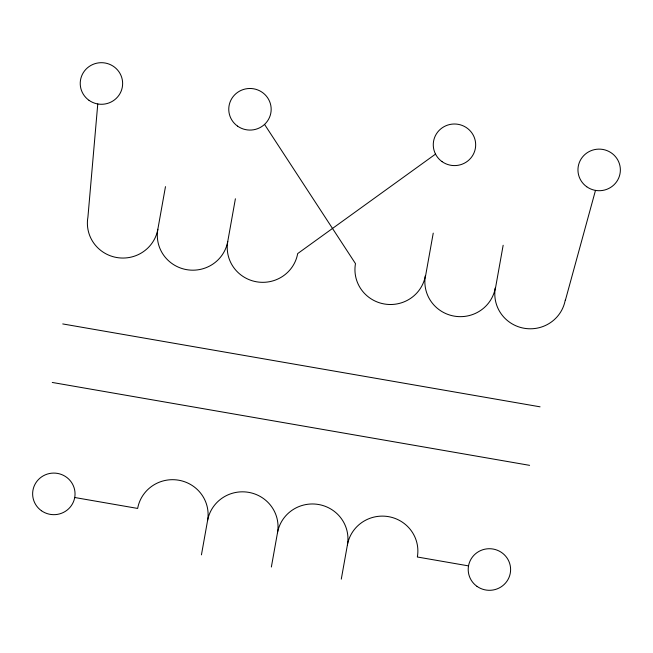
<?xml version="1.0" encoding="UTF-8"?>
<svg xmlns="http://www.w3.org/2000/svg" width="653" height="653" viewBox="0 0 653 653"><rect width="100%" height="100%" fill="white"/><g stroke="black" fill="none" stroke-linecap="round" stroke-linejoin="round"><path stroke-width="0.98" d="M97.77 103.966L87.918 217.155A35.499 34.821 2.1 0 0 116.732 257.519A35.499 34.821 2.1 0 0 157.838 229.301L165.478 186.627M157.838 229.301A35.499 34.821 2.1 0 0 186.66 269.656A35.499 34.821 2.1 0 0 227.758 241.439L235.398 198.773M201.434 554.862L207.572 520.572A35.499 34.821 2.1 0 1 248.679 492.354A35.499 34.821 2.1 0 1 277.501 532.717L271.362 567.008M341.282 579.146L347.42 544.855A35.499 34.821 2.1 0 1 388.519 516.645A35.499 34.821 2.1 0 1 417.34 557.001M425.593 275.795L433.233 233.129M495.513 287.94L503.153 245.267M565.441 300.078L595.487 190.398M435.527 154.1L297.678 253.584A35.499 34.821 2.1 0 1 256.58 281.802A35.499 34.821 2.1 0 1 227.758 241.439M62.737 323.937L540.064 406.827M52.264 382.454L529.591 465.344M74.728 497.504L137.652 508.434A35.499 34.821 2.1 0 1 178.759 480.216A35.499 34.821 2.1 0 1 207.572 520.572M417.92 557.099L468.519 565.89M264.547 124.405L355.477 263.624A35.499 34.821 2.1 0 0 384.299 303.98A35.499 34.821 2.1 0 0 425.397 275.762A35.499 34.821 2.1 0 0 454.219 316.125A35.499 34.821 2.1 0 0 495.325 287.908A35.499 34.821 2.1 0 0 524.147 328.263A35.499 34.821 2.1 0 0 565.245 300.045M277.501 532.717A35.499 34.821 2.1 0 1 318.599 504.5A35.499 34.821 2.1 0 1 347.42 544.855M442.048 161.634A21.206 20.798 2.1 0 0 475.564 146.949A21.206 20.798 2.1 0 0 445.811 125.8A21.206 20.798 2.1 0 0 442.048 161.634M237.545 126.119A21.206 20.798 2.1 0 0 271.06 111.434A21.206 20.798 2.1 0 0 241.3 90.285A21.206 20.798 2.1 0 0 237.545 126.119M586.737 186.758A21.206 20.798 2.1 0 0 620.252 172.074A21.206 20.798 2.1 0 0 590.492 150.925A21.206 20.798 2.1 0 0 586.737 186.758M89.012 100.325A21.206 20.798 2.1 0 0 122.527 85.641A21.206 20.798 2.1 0 0 92.767 64.492A21.206 20.798 2.1 0 0 89.012 100.325M41.417 510.719A21.206 20.798 2.1 0 0 74.932 496.035A21.206 20.798 2.1 0 0 45.171 474.886A21.206 20.798 2.1 0 0 41.417 510.719M476.984 586.353A21.206 20.798 2.1 0 0 510.499 571.669A21.206 20.798 2.1 0 0 480.739 550.52A21.206 20.798 2.1 0 0 476.984 586.353"/></g></svg>
